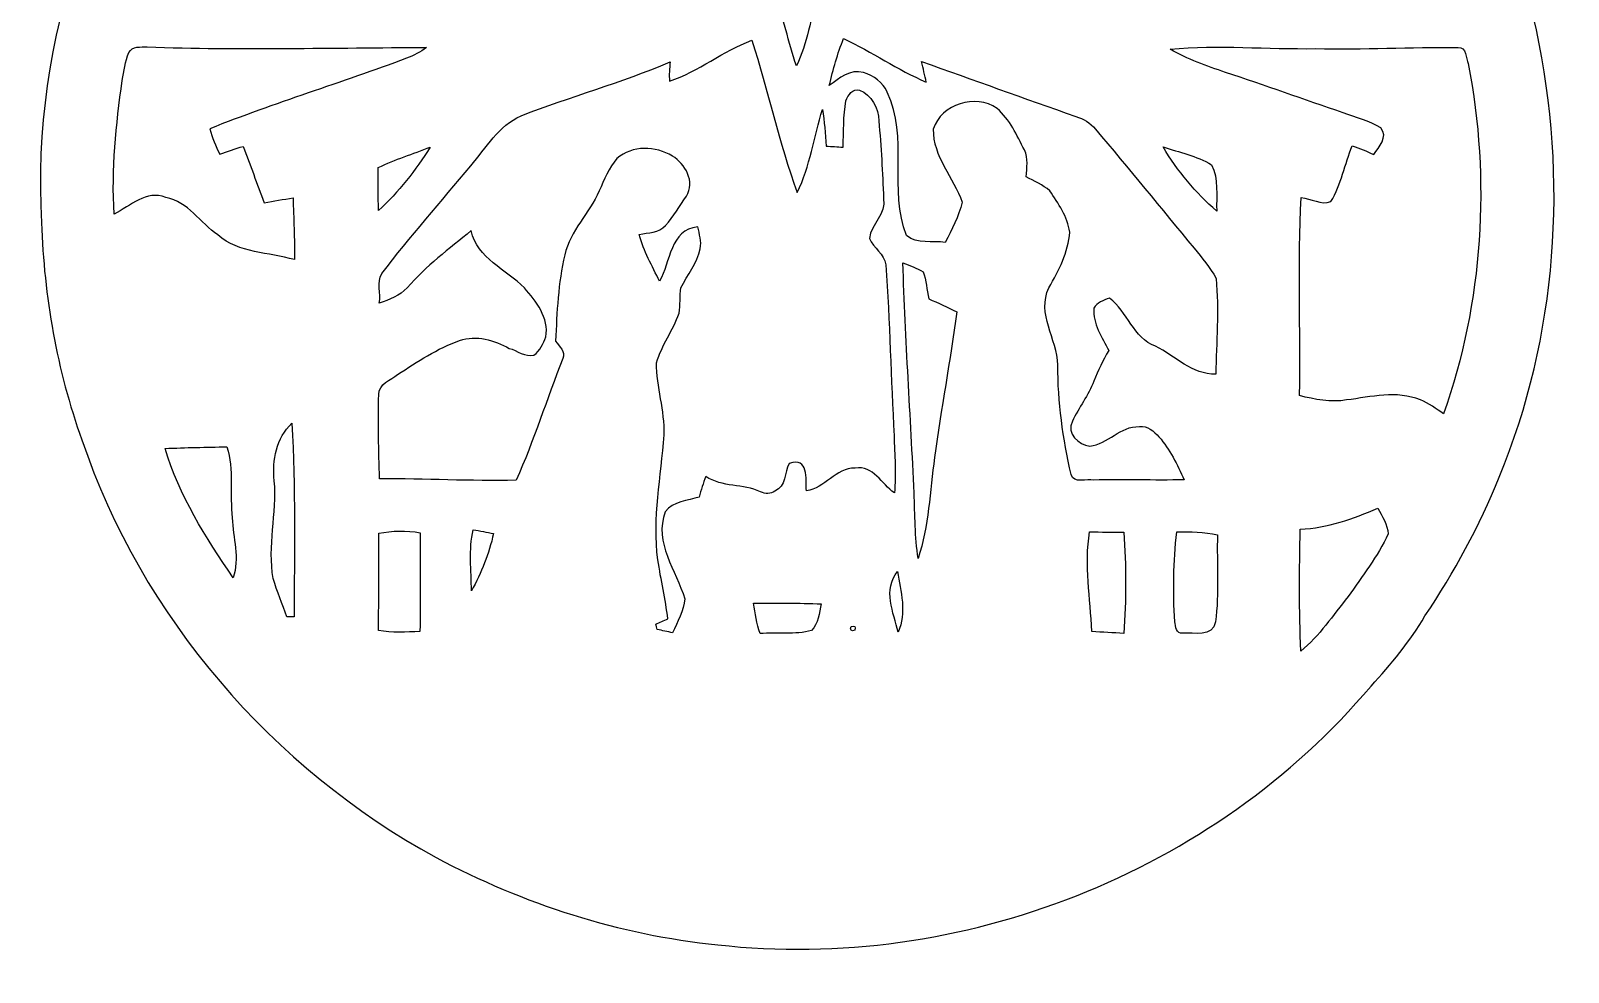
# Model space of a CAD drawing. Header units: centimetres. Extents: x -15.5 to 12.2, y -16.5 to 16.7.
# Drawn here: x -11.83 to 11.84, y -16.53 to -2.04 of the extents above; entities that cross this region are included whole.
import ezdxf

# ---------------------------------------------------------------- set-up
doc = ezdxf.new("R2010")
doc.units = ezdxf.units.CM
doc.header["$MEASUREMENT"] = 0
doc.layers.add('Layer 1', color=7, linetype='Continuous')

msp = doc.modelspace()

# ---------------------------------------------------------------- linework, layer by layer
at = {"layer": 'Layer 1', "color": 251}
for points, knots in [([(-9.51301, 14.02644), (-9.20997, 14.57713), (-8.5665, 14.94472), (-7.9308, 14.82266), (-7.9308, 14.82266), (-6.75993, 14.63428), (-5.65785, 14.11852), (-4.693, 13.43872), (-4.693, 13.43872), (-4.2097, 13.10711), (-3.81141, 12.67354), (-3.3595, 12.30383), (-3.3595, 12.30383), (-2.76613, 11.81135), (-2.10785, 11.39472), (-1.39559, 11.09627), (-1.39559, 11.09627), (-1.26718, 11.19928), (-1.15323, 11.33934), (-0.98813, 11.38555), (-0.98813, 11.38555), (-0.41451, 11.51467), (0.18591, 11.50937), (0.76553, 11.42224), (0.76553, 11.42224), (0.96943, 11.39754), (1.06856, 11.16683), (1.24919, 11.11179), (1.24919, 11.11179), (2.31528, 11.46316), (3.16759, 12.24245), (3.9938, 12.97481), (3.9938, 12.97481), (4.78296, 13.68107), (5.73123, 14.18272), (6.71618, 14.55667), (6.71618, 14.55667), (7.20302, 14.73129), (7.71878, 14.83536), (8.23701, 14.82866), (8.23701, 14.82866), (8.68856, 14.78315), (9.07239, 14.48647), (9.33203, 14.12981), (9.33203, 14.12981), (9.76665, 13.42108), (9.91552, 12.58923), (10.24537, 11.83393), (10.24537, 11.83393), (10.57839, 11.05711), (10.64754, 10.18328), (10.50819, 9.35426), (10.50819, 9.35426), (10.43481, 9.0103), (10.34097, 8.62965), (10.04958, 8.4014), (10.04958, 8.4014), (9.59414, 8.12165), (9.05404, 8.05145), (8.53017, 8.02534), (8.53017, 8.02534), (8.72913, 7.78898), (8.9916, 7.62388), (9.23008, 7.43267), (9.23008, 7.43267), (9.92505, 6.89857), (10.55511, 6.28685), (11.22997, 5.72805), (11.22997, 5.72805), (11.23209, 5.69877), (11.23703, 5.64056), (11.2395, 5.61128), (11.2395, 5.61128), (10.24431, 5.46911), (9.23854, 5.42325), (8.24089, 5.30154), (8.24089, 5.30154), (8.13541, 4.87327), (8.02464, 4.44359), (7.96607, 4.00614), (7.96607, 4.00614), (8.06309, 3.77543), (8.28428, 3.62338), (8.4515, 3.44205), (8.4515, 3.44205), (9.88554, 1.92476), (10.90154, 0.01588), (11.3538, -2.02248), (11.3538, -2.02248), (11.84451, -4.30706), (11.67977, -6.74511), (10.77912, -8.90905), (10.77912, -8.90905), (10.47891, -9.65976), (10.08592, -10.37167), (9.63789, -11.04406), (9.63789, -11.04406), (9.40788, -11.4367), (9.11684, -11.79054), (8.8071, -12.12286), (8.8071, -12.12286), (6.38492, -15.00011), (2.48144, -16.5287), (-1.25236, -16.10642), (-1.25236, -16.10642), (-2.77072, -15.95402), (-4.24639, -15.47742), (-5.59188, -14.76269), (-5.59188, -14.76269), (-8.11318, -13.38545), (-10.12402, -11.06205), (-11.04618, -8.33296), (-11.04618, -8.33296), (-11.43247, -7.26228), (-11.62791, -6.1274), (-11.66813, -4.99145), (-11.66813, -4.99145), (-11.83323, -2.16958), (-10.83275, 0.66463), (-9.05686, 2.84762), (-9.05686, 2.84762), (-8.81168, 3.16442), (-8.52417, 3.44417), (-8.24265, 3.7278), (-8.24265, 3.7278), (-8.14846, 3.82482), (-8.02746, 3.94018), (-8.08284, 4.09504), (-8.08284, 4.09504), (-8.13329, 4.49862), (-8.22254, 4.89656), (-8.32379, 5.29026), (-8.32379, 5.29026), (-9.00571, 5.36152), (-9.68834, 5.42255), (-10.37026, 5.49487), (-10.37026, 5.49487), (-10.69658, 5.52591), (-11.03277, 5.52379), (-11.34674, 5.63069), (-11.34674, 5.63069), (-11.31041, 5.68854), (-11.27689, 5.74887), (-11.22927, 5.79861), (-11.22927, 5.79861), (-10.86838, 6.16832), (-10.45492, 6.48053), (-10.07463, 6.82907), (-10.07463, 6.82907), (-9.60826, 7.25029), (-9.08015, 7.59813), (-8.62048, 8.0264), (-8.62048, 8.0264), (-9.18528, 8.09061), (-9.84744, 8.0899), (-10.27113, 8.53264), (-10.27113, 8.53264), (-10.65248, 9.06533), (-10.67788, 9.75889), (-10.66624, 10.38825), (-10.66624, 10.38825), (-10.66024, 11.01584), (-10.44187, 11.61239), (-10.21292, 12.18812), (-10.21292, 12.18812), (-9.97091, 12.79701), (-9.83368, 13.45001), (-9.51301, 14.02644), (-9.51301, 14.02644), (-9.51301, 14.02644), (-9.51301, 14.02644), (-9.51301, 14.02644)], [0, 0, 0, 0, 0.02272727, 0.02272727, 0.02272727, 0.02272727, 0.04545455, 0.04545455, 0.04545455, 0.04545455, 0.06818182, 0.06818182, 0.06818182, 0.06818182, 0.09090909, 0.09090909, 0.09090909, 0.09090909, 0.11363636, 0.11363636, 0.11363636, 0.11363636, 0.13636364, 0.13636364, 0.13636364, 0.13636364, 0.15909091, 0.15909091, 0.15909091, 0.15909091, 0.18181818, 0.18181818, 0.18181818, 0.18181818, 0.20454545, 0.20454545, 0.20454545, 0.20454545, 0.22727273, 0.22727273, 0.22727273, 0.22727273, 0.25, 0.25, 0.25, 0.25, 0.27272727, 0.27272727, 0.27272727, 0.27272727, 0.29545455, 0.29545455, 0.29545455, 0.29545455, 0.31818182, 0.31818182, 0.31818182, 0.31818182, 0.34090909, 0.34090909, 0.34090909, 0.34090909, 0.36363636, 0.36363636, 0.36363636, 0.36363636, 0.38636364, 0.38636364, 0.38636364, 0.38636364, 0.40909091, 0.40909091, 0.40909091, 0.40909091, 0.43181818, 0.43181818, 0.43181818, 0.43181818, 0.45454545, 0.45454545, 0.45454545, 0.45454545, 0.47727273, 0.47727273, 0.47727273, 0.47727273, 0.5, 0.5, 0.5, 0.5, 0.52272727, 0.52272727, 0.52272727, 0.52272727, 0.54545455, 0.54545455, 0.54545455, 0.54545455, 0.56818182, 0.56818182, 0.56818182, 0.56818182, 0.59090909, 0.59090909, 0.59090909, 0.59090909, 0.61363636, 0.61363636, 0.61363636, 0.61363636, 0.63636364, 0.63636364, 0.63636364, 0.63636364, 0.65909091, 0.65909091, 0.65909091, 0.65909091, 0.68181818, 0.68181818, 0.68181818, 0.68181818, 0.70454545, 0.70454545, 0.70454545, 0.70454545, 0.72727273, 0.72727273, 0.72727273, 0.72727273, 0.75, 0.75, 0.75, 0.75, 0.77272727, 0.77272727, 0.77272727, 0.77272727, 0.79545455, 0.79545455, 0.79545455, 0.79545455, 0.81818182, 0.81818182, 0.81818182, 0.81818182, 0.84090909, 0.84090909, 0.84090909, 0.84090909, 0.86363636, 0.86363636, 0.86363636, 0.86363636, 0.88636364, 0.88636364, 0.88636364, 0.88636364, 0.90909091, 0.90909091, 0.90909091, 0.90909091, 0.93181818, 0.93181818, 0.93181818, 0.93181818, 0.95454545, 0.95454545, 0.95454545, 0.95454545, 1, 1, 1, 1]), ([(-0.05786, 0.88336), (-0.15946, 0.52705), (-0.25471, 0.16898), (-0.37394, -0.18203), (-0.37394, -0.18203), (-0.56868, -0.1076), (-0.74824, -0.00035), (-0.94368, 0.07091), (-0.94368, 0.07091), (-0.87242, -0.12876), (-0.76941, -0.31538), (-0.70026, -0.51611), (-0.70026, -0.51611), (-1.04775, -0.63712), (-1.40617, -0.72108), (-1.76001, -0.8195), (-1.76001, -0.8195), (-1.41464, -0.99766), (-1.01353, -1.02553), (-0.67204, -1.21003), (-0.67204, -1.21003), (-0.76024, -1.38748), (-0.86289, -1.55822), (-0.93839, -1.74202), (-0.93839, -1.74202), (-0.75318, -1.66758), (-0.58173, -1.56492), (-0.40181, -1.4792), (-0.40181, -1.4792), (-0.23001, -1.82668), (-0.1711, -2.21368), (-0.04057, -2.57598), (-0.04057, -2.57598), (0.12735, -2.22779), (0.17251, -1.83727), (0.30233, -1.47496), (0.30233, -1.47496), (0.502, -1.55363), (0.68086, -1.67499), (0.87771, -1.76107), (0.87771, -1.76107), (0.80751, -1.55681), (0.69638, -1.37019), (0.60431, -1.17581), (0.60431, -1.17581), (0.94862, -1.02729), (1.34303, -1.00154), (1.66229, -0.79622), (1.66229, -0.79622), (1.30634, -0.69533), (0.94439, -0.61101), (0.59761, -0.48048), (0.59761, -0.48048), (0.67451, -0.29598), (0.77717, -0.12347), (0.84279, 0.06562), (0.84279, 0.06562), (0.66287, -0.01411), (0.49107, -0.11077), (0.30692, -0.18062), (0.30692, -0.18062), (0.17568, 0.1711), (0.1076, 0.54434), (-0.05786, 0.88336), (-0.05786, 0.88336), (-0.05786, 0.88336), (-0.05786, 0.88336), (-0.05786, 0.88336)], [0, 0, 0, 0, 0.05555556, 0.05555556, 0.05555556, 0.05555556, 0.11111111, 0.11111111, 0.11111111, 0.11111111, 0.16666667, 0.16666667, 0.16666667, 0.16666667, 0.22222222, 0.22222222, 0.22222222, 0.22222222, 0.27777778, 0.27777778, 0.27777778, 0.27777778, 0.33333333, 0.33333333, 0.33333333, 0.33333333, 0.38888889, 0.38888889, 0.38888889, 0.38888889, 0.44444444, 0.44444444, 0.44444444, 0.44444444, 0.5, 0.5, 0.5, 0.5, 0.55555556, 0.55555556, 0.55555556, 0.55555556, 0.61111111, 0.61111111, 0.61111111, 0.61111111, 0.66666667, 0.66666667, 0.66666667, 0.66666667, 0.72222222, 0.72222222, 0.72222222, 0.72222222, 0.77777778, 0.77777778, 0.77777778, 0.77777778, 0.83333333, 0.83333333, 0.83333333, 0.83333333, 0.88888889, 0.88888889, 0.88888889, 0.88888889, 1, 1, 1, 1]), ([(-10.32193, -2.37278), (-10.37555, -2.50966), (-10.40024, -2.65783), (-10.42494, -2.80282), (-10.42494, -2.80282), (-10.51807, -3.48333), (-10.59533, -4.17054), (-10.54664, -4.85846), (-10.54664, -4.85846), (-10.30005, -4.73357), (-10.05311, -4.48451), (-9.7536, -4.60269), (-9.7536, -4.60269), (-9.41141, -4.66725), (-9.22196, -4.99357), (-8.9535, -5.18019), (-8.9535, -5.18019), (-8.62365, -5.46453), (-8.16998, -5.44513), (-7.77169, -5.56013), (-7.77169, -5.56013), (-7.76993, -5.24263), (-7.78369, -4.92478), (-7.79357, -4.60798), (-7.79357, -4.60798), (-7.94244, -4.63197), (-8.09061, -4.6609), (-8.23948, -4.68312), (-8.23948, -4.68312), (-8.35237, -4.39632), (-8.44515, -4.1021), (-8.56333, -3.81776), (-8.56333, -3.81776), (-8.68398, -3.85269), (-8.80322, -3.8929), (-8.92069, -3.93735), (-8.92069, -3.93735), (-8.98807, -3.81388), (-9.03958, -3.68159), (-9.07591, -3.54577), (-9.07591, -3.54577), (-8.07861, -3.14819), (-7.05026, -2.83563), (-6.04449, -2.46098), (-6.04449, -2.46098), (-5.93549, -2.42041), (-5.83142, -2.36608), (-5.73828, -2.29588), (-5.73828, -2.29588), (-7.17268, -2.29411), (-8.60778, -2.33998), (-10.04147, -2.28635), (-10.04147, -2.28635), (-10.13813, -2.28776), (-10.26866, -2.27013), (-10.32193, -2.37278), (-10.32193, -2.37278), (-10.32193, -2.37278), (-10.32193, -2.37278), (-10.32193, -2.37278)], [0, 0, 0, 0, 0.0625, 0.0625, 0.0625, 0.0625, 0.125, 0.125, 0.125, 0.125, 0.1875, 0.1875, 0.1875, 0.1875, 0.25, 0.25, 0.25, 0.25, 0.3125, 0.3125, 0.3125, 0.3125, 0.375, 0.375, 0.375, 0.375, 0.4375, 0.4375, 0.4375, 0.4375, 0.5, 0.5, 0.5, 0.5, 0.5625, 0.5625, 0.5625, 0.5625, 0.625, 0.625, 0.625, 0.625, 0.6875, 0.6875, 0.6875, 0.6875, 0.75, 0.75, 0.75, 0.75, 0.8125, 0.8125, 0.8125, 0.8125, 0.875, 0.875, 0.875, 0.875, 1, 1, 1, 1]), ([(-1.99566, -2.81517), (-2.00731, -2.71533), (-1.9939, -2.61549), (-1.9879, -2.51601), (-1.9879, -2.51601), (-2.7372, -2.83386), (-3.52284, -3.05435), (-4.28272, -3.34398), (-4.28272, -3.34398), (-4.62527, -3.50097), (-4.82141, -3.83963), (-5.05742, -4.11551), (-5.05742, -4.11551), (-5.51356, -4.66937), (-5.99158, -5.20559), (-6.42832, -5.77497), (-6.42832, -5.77497), (-6.50311, -5.91114), (-6.44031, -6.08259), (-6.46536, -6.23041), (-6.46536, -6.23041), (-6.3119, -6.17396), (-6.1528, -6.11329), (-6.03462, -5.99581), (-6.03462, -5.99581), (-5.74781, -5.65856), (-5.39009, -5.39397), (-5.05037, -5.11351), (-5.05037, -5.11351), (-4.96076, -5.54673), (-4.50991, -5.70794), (-4.23192, -5.99616), (-4.23192, -5.99616), (-4.04883, -6.19831), (-3.84986, -6.4576), (-3.90066, -6.74934), (-3.90066, -6.74934), (-3.94018, -6.85236), (-3.98851, -6.96701), (-4.08623, -7.02804), (-4.08623, -7.02804), (-4.21711, -7.0672), (-4.34305, -6.95643), (-4.46405, -6.92538), (-4.46405, -6.92538), (-4.69512, -6.80367), (-4.97099, -6.71124), (-5.22852, -6.80685), (-5.22852, -6.80685), (-5.57495, -6.92256), (-5.87622, -7.13599), (-6.18455, -7.32578), (-6.18455, -7.32578), (-6.28756, -7.41539), (-6.47559, -7.47219), (-6.47383, -7.63552), (-6.47383, -7.63552), (-6.48899, -8.06732), (-6.47347, -8.49947), (-6.46183, -8.93163), (-6.46183, -8.93163), (-5.76051, -8.92881), (-5.05883, -8.97361), (-4.35786, -8.95421), (-4.35786, -8.95421), (-4.08305, -8.34425), (-3.88726, -7.70431), (-3.64031, -7.08342), (-3.64031, -7.08342), (-3.58634, -6.97618), (-3.69711, -6.89257), (-3.75109, -6.8132), (-3.75109, -6.8132), (-3.72957, -6.36905), (-3.71263, -5.92067), (-3.60927, -5.4864), (-3.60927, -5.4864), (-3.52848, -5.10999), (-3.2258, -4.84858), (-3.08151, -4.50215), (-3.08151, -4.50215), (-2.99755, -4.33211), (-2.93158, -4.1469), (-2.80494, -4.00297), (-2.80494, -4.00297), (-2.57034, -3.79554), (-2.21015, -3.81106), (-1.95227, -3.96522), (-1.95227, -3.96522), (-1.75472, -4.08799), (-1.59632, -4.35998), (-1.73461, -4.58364), (-1.73461, -4.58364), (-1.84397, -4.73251), (-1.92969, -4.89973), (-2.05775, -5.03414), (-2.05775, -5.03414), (-2.15618, -5.15126), (-2.32692, -5.13962), (-2.46133, -5.1749), (-2.46133, -5.1749), (-2.39642, -5.4289), (-2.26201, -5.6575), (-2.14983, -5.8928), (-2.14983, -5.8928), (-1.9812, -5.60282), (-1.98967, -5.08952), (-1.55928, -5.05707), (-1.55928, -5.05707), (-1.53776, -5.16643), (-1.49895, -5.27897), (-1.52365, -5.3915), (-1.52365, -5.3915), (-1.57198, -5.61411), (-1.71803, -5.79579), (-1.81928, -5.9944), (-1.81928, -5.9944), (-1.84961, -6.12211), (-1.81998, -6.25757), (-1.84926, -6.38598), (-1.84926, -6.38598), (-1.94098, -6.64951), (-2.11949, -6.8774), (-2.19498, -7.14622), (-2.19498, -7.14622), (-2.19957, -7.52016), (-2.06481, -7.88353), (-2.07927, -8.25888), (-2.07927, -8.25888), (-2.12372, -8.89917), (-2.26307, -9.53876), (-2.17558, -10.18258), (-2.17558, -10.18258), (-2.13043, -10.48597), (-2.05811, -10.78477), (-2.02177, -11.08992), (-2.02177, -11.08992), (-2.08386, -11.11638), (-2.14595, -11.14249), (-2.20768, -11.16965), (-2.20768, -11.16965), (-2.20239, -11.19011), (-2.19181, -11.23103), (-2.18652, -11.25185), (-2.18652, -11.25185), (-2.10749, -11.26878), (-2.02777, -11.28642), (-1.94804, -11.30547), (-1.94804, -11.30547), (-1.87643, -11.13472), (-1.77871, -10.9661), (-1.75966, -10.78018), (-1.75966, -10.78018), (-1.89689, -10.34486), (-2.23979, -9.91905), (-2.06269, -9.44033), (-2.06269, -9.44033), (-1.94028, -9.27947), (-1.71768, -9.26959), (-1.53952, -9.21526), (-1.53952, -9.21526), (-1.51165, -9.10696), (-1.47743, -9.00077), (-1.43757, -8.8967), (-1.43757, -8.8967), (-1.18392, -9.06921), (-0.8636, -9.00853), (-0.59302, -9.13342), (-0.59302, -9.13342), (-0.52176, -9.16869), (-0.43956, -9.16764), (-0.37253, -9.12213), (-0.37253, -9.12213), (-0.19861, -9.05439), (-0.23178, -8.83603), (-0.15134, -8.69738), (-0.15134, -8.69738), (0.15522, -8.59155), (0.09701, -8.94009), (0.11148, -9.11789), (0.11148, -9.11789), (0.39723, -9.08226), (0.56374, -8.76653), (0.86289, -8.76759), (0.86289, -8.76759), (1.14794, -8.72314), (1.26824, -9.01453), (1.46614, -9.15176), (1.46614, -9.15176), (1.49931, -8.86001), (1.46932, -8.56474), (1.46191, -8.27264), (1.46191, -8.27264), (1.41817, -7.39528), (1.39277, -6.51722), (1.33667, -5.64092), (1.33667, -5.64092), (1.31551, -5.47123), (1.14406, -5.38304), (1.08162, -5.23346), (1.08162, -5.23346), (1.11231, -5.01297), (1.33879, -4.85704), (1.30034, -4.61998), (1.30034, -4.61998), (1.28623, -4.22134), (1.26189, -3.82235), (1.22731, -3.42512), (1.22731, -3.42512), (1.22026, -3.23109), (1.11795, -3.02295), (0.92957, -2.95028), (0.92957, -2.95028), (0.82268, -2.91888), (0.75424, -3.03142), (0.72002, -3.11432), (0.72002, -3.11432), (0.67769, -3.34927), (0.68827, -3.59128), (0.67733, -3.83011), (0.67733, -3.83011), (0.5902, -3.82341), (0.50341, -3.81741), (0.41734, -3.81176), (0.41734, -3.81176), (0.39723, -3.62338), (0.3937, -3.43323), (0.36054, -3.24661), (0.36054, -3.24661), (0.22472, -3.67065), (0.16969, -4.12115), (-0.02787, -4.52508), (-0.02787, -4.52508), (-0.31327, -3.76096), (-0.47449, -2.95734), (-0.72849, -2.18299), (-0.72849, -2.18299), (-1.17299, -2.34844), (-1.54834, -2.65994), (-1.99566, -2.81517), (-1.99566, -2.81517), (-1.99566, -2.81517), (-1.99566, -2.81517), (-1.99566, -2.81517)], [0, 0, 0, 0, 0.01612903, 0.01612903, 0.01612903, 0.01612903, 0.03225806, 0.03225806, 0.03225806, 0.03225806, 0.0483871, 0.0483871, 0.0483871, 0.0483871, 0.06451613, 0.06451613, 0.06451613, 0.06451613, 0.08064516, 0.08064516, 0.08064516, 0.08064516, 0.09677419, 0.09677419, 0.09677419, 0.09677419, 0.11290323, 0.11290323, 0.11290323, 0.11290323, 0.12903226, 0.12903226, 0.12903226, 0.12903226, 0.14516129, 0.14516129, 0.14516129, 0.14516129, 0.16129032, 0.16129032, 0.16129032, 0.16129032, 0.17741935, 0.17741935, 0.17741935, 0.17741935, 0.19354839, 0.19354839, 0.19354839, 0.19354839, 0.20967742, 0.20967742, 0.20967742, 0.20967742, 0.22580645, 0.22580645, 0.22580645, 0.22580645, 0.24193548, 0.24193548, 0.24193548, 0.24193548, 0.25806452, 0.25806452, 0.25806452, 0.25806452, 0.27419355, 0.27419355, 0.27419355, 0.27419355, 0.29032258, 0.29032258, 0.29032258, 0.29032258, 0.30645161, 0.30645161, 0.30645161, 0.30645161, 0.32258065, 0.32258065, 0.32258065, 0.32258065, 0.33870968, 0.33870968, 0.33870968, 0.33870968, 0.35483871, 0.35483871, 0.35483871, 0.35483871, 0.37096774, 0.37096774, 0.37096774, 0.37096774, 0.38709677, 0.38709677, 0.38709677, 0.38709677, 0.40322581, 0.40322581, 0.40322581, 0.40322581, 0.41935484, 0.41935484, 0.41935484, 0.41935484, 0.43548387, 0.43548387, 0.43548387, 0.43548387, 0.4516129, 0.4516129, 0.4516129, 0.4516129, 0.46774194, 0.46774194, 0.46774194, 0.46774194, 0.48387097, 0.48387097, 0.48387097, 0.48387097, 0.5, 0.5, 0.5, 0.5, 0.51612903, 0.51612903, 0.51612903, 0.51612903, 0.53225806, 0.53225806, 0.53225806, 0.53225806, 0.5483871, 0.5483871, 0.5483871, 0.5483871, 0.56451613, 0.56451613, 0.56451613, 0.56451613, 0.58064516, 0.58064516, 0.58064516, 0.58064516, 0.59677419, 0.59677419, 0.59677419, 0.59677419, 0.61290323, 0.61290323, 0.61290323, 0.61290323, 0.62903226, 0.62903226, 0.62903226, 0.62903226, 0.64516129, 0.64516129, 0.64516129, 0.64516129, 0.66129032, 0.66129032, 0.66129032, 0.66129032, 0.67741935, 0.67741935, 0.67741935, 0.67741935, 0.69354839, 0.69354839, 0.69354839, 0.69354839, 0.70967742, 0.70967742, 0.70967742, 0.70967742, 0.72580645, 0.72580645, 0.72580645, 0.72580645, 0.74193548, 0.74193548, 0.74193548, 0.74193548, 0.75806452, 0.75806452, 0.75806452, 0.75806452, 0.77419355, 0.77419355, 0.77419355, 0.77419355, 0.79032258, 0.79032258, 0.79032258, 0.79032258, 0.80645161, 0.80645161, 0.80645161, 0.80645161, 0.82258065, 0.82258065, 0.82258065, 0.82258065, 0.83870968, 0.83870968, 0.83870968, 0.83870968, 0.85483871, 0.85483871, 0.85483871, 0.85483871, 0.87096774, 0.87096774, 0.87096774, 0.87096774, 0.88709677, 0.88709677, 0.88709677, 0.88709677, 0.90322581, 0.90322581, 0.90322581, 0.90322581, 0.91935484, 0.91935484, 0.91935484, 0.91935484, 0.93548387, 0.93548387, 0.93548387, 0.93548387, 0.9516129, 0.9516129, 0.9516129, 0.9516129, 0.96774194, 0.96774194, 0.96774194, 0.96774194, 1, 1, 1, 1]), ([(0.68509, -2.15759), (0.58949, -2.39042), (0.52423, -2.63384), (0.46496, -2.87831), (0.46496, -2.87831), (0.61983, -2.77142), (0.78352, -2.62255), (0.99025, -2.67899), (0.99025, -2.67899), (1.14688, -2.72627), (1.29469, -2.82857), (1.35819, -2.98415), (1.35819, -2.98415), (1.69157, -3.67524), (1.37372, -4.4898), (1.65347, -5.18971), (1.65347, -5.18971), (1.8161, -5.33224), (2.0574, -5.25956), (2.25107, -5.2959), (2.25107, -5.2959), (2.35091, -5.09623), (2.45886, -4.8962), (2.50931, -4.67713), (2.50931, -4.67713), (2.3809, -4.29472), (2.05669, -3.97263), (2.06516, -3.55071), (2.06516, -3.55071), (2.18757, -3.16618), (2.72239, -2.99967), (3.04729, -3.23321), (3.04729, -3.23321), (3.2445, -3.40219), (3.35492, -3.64419), (3.46816, -3.87209), (3.46816, -3.87209), (3.53695, -3.99838), (3.50344, -4.14761), (3.49568, -4.28449), (3.49568, -4.28449), (3.61915, -4.35257), (3.75356, -4.40725), (3.8608, -4.50074), (3.8608, -4.50074), (3.98956, -4.69477), (4.13385, -4.90044), (4.16807, -5.13644), (4.16807, -5.13644), (4.1462, -5.44654), (3.99732, -5.72664), (3.84739, -5.99264), (3.84739, -5.99264), (3.65372, -6.39127), (3.97475, -6.78004), (3.98392, -7.18185), (3.98392, -7.18185), (3.9818, -7.74912), (4.06259, -8.31638), (4.18747, -8.86883), (4.18747, -8.86883), (4.22451, -9.017), (4.44041, -8.92281), (4.53143, -8.95421), (4.53143, -8.95421), (4.99639, -8.93516), (5.46241, -8.96197), (5.92772, -8.94856), (5.92772, -8.94856), (5.82542, -8.71467), (5.71112, -8.48078), (5.54179, -8.28781), (5.54179, -8.28781), (5.46453, -8.20314), (5.36363, -8.11459), (5.24051, -8.12976), (5.24051, -8.12976), (4.94665, -8.11918), (4.7558, -8.4014), (4.47534, -8.43068), (4.47534, -8.43068), (4.30671, -8.40881), (4.10774, -8.23277), (4.20864, -8.04792), (4.20864, -8.04792), (4.30706, -7.8359), (4.45488, -7.64928), (4.53919, -7.43056), (4.53919, -7.43056), (4.60269, -7.26793), (4.67854, -7.11059), (4.76744, -6.96031), (4.76744, -6.96031), (4.66302, -6.75499), (4.52191, -6.54897), (4.53707, -6.30696), (4.53707, -6.30696), (4.59105, -6.22512), (4.68524, -6.17855), (4.77802, -6.15491), (4.77802, -6.15491), (5.05883, -6.35529), (5.1435, -6.76698), (5.48746, -6.89328), (5.48746, -6.89328), (5.79649, -7.04215), (6.04873, -7.33072), (6.41703, -7.32226), (6.41703, -7.32226), (6.42479, -6.83119), (6.46642, -6.33906), (6.42126, -5.8487), (6.42126, -5.8487), (6.32813, -5.67972), (6.20501, -5.53085), (6.08295, -5.38304), (6.08295, -5.38304), (5.57424, -4.77414), (5.07929, -4.15361), (4.56177, -3.55212), (4.56177, -3.55212), (4.48627, -3.45369), (4.37691, -3.39266), (4.26085, -3.35527), (4.26085, -3.35527), (3.46745, -3.07763), (2.67758, -2.79118), (1.8856, -2.51072), (1.8856, -2.51072), (1.90994, -2.61655), (1.9364, -2.72203), (1.95862, -2.82857), (1.95862, -2.82857), (1.5173, -2.63842), (1.11972, -2.36185), (0.68509, -2.15759), (0.68509, -2.15759), (0.68509, -2.15759), (0.68509, -2.15759), (0.68509, -2.15759)], [0, 0, 0, 0, 0.02777778, 0.02777778, 0.02777778, 0.02777778, 0.05555556, 0.05555556, 0.05555556, 0.05555556, 0.08333333, 0.08333333, 0.08333333, 0.08333333, 0.11111111, 0.11111111, 0.11111111, 0.11111111, 0.13888889, 0.13888889, 0.13888889, 0.13888889, 0.16666667, 0.16666667, 0.16666667, 0.16666667, 0.19444444, 0.19444444, 0.19444444, 0.19444444, 0.22222222, 0.22222222, 0.22222222, 0.22222222, 0.25, 0.25, 0.25, 0.25, 0.27777778, 0.27777778, 0.27777778, 0.27777778, 0.30555556, 0.30555556, 0.30555556, 0.30555556, 0.33333333, 0.33333333, 0.33333333, 0.33333333, 0.36111111, 0.36111111, 0.36111111, 0.36111111, 0.38888889, 0.38888889, 0.38888889, 0.38888889, 0.41666667, 0.41666667, 0.41666667, 0.41666667, 0.44444444, 0.44444444, 0.44444444, 0.44444444, 0.47222222, 0.47222222, 0.47222222, 0.47222222, 0.5, 0.5, 0.5, 0.5, 0.52777778, 0.52777778, 0.52777778, 0.52777778, 0.55555556, 0.55555556, 0.55555556, 0.55555556, 0.58333333, 0.58333333, 0.58333333, 0.58333333, 0.61111111, 0.61111111, 0.61111111, 0.61111111, 0.63888889, 0.63888889, 0.63888889, 0.63888889, 0.66666667, 0.66666667, 0.66666667, 0.66666667, 0.69444444, 0.69444444, 0.69444444, 0.69444444, 0.72222222, 0.72222222, 0.72222222, 0.72222222, 0.75, 0.75, 0.75, 0.75, 0.77777778, 0.77777778, 0.77777778, 0.77777778, 0.80555556, 0.80555556, 0.80555556, 0.80555556, 0.83333333, 0.83333333, 0.83333333, 0.83333333, 0.86111111, 0.86111111, 0.86111111, 0.86111111, 0.88888889, 0.88888889, 0.88888889, 0.88888889, 0.91666667, 0.91666667, 0.91666667, 0.91666667, 0.94444444, 0.94444444, 0.94444444, 0.94444444, 1, 1, 1, 1]), ([(5.71324, -2.32057), (5.98029, -2.47721), (6.27345, -2.57916), (6.56625, -2.67723), (6.56625, -2.67723), (7.17338, -2.87514), (7.77169, -3.0988), (8.37812, -3.29918), (8.37812, -3.29918), (8.57179, -3.37573), (8.78029, -3.42265), (8.95879, -3.53272), (8.95879, -3.53272), (9.07838, -3.67206), (8.92457, -3.82482), (8.85014, -3.94264), (8.85014, -3.94264), (8.74148, -3.89184), (8.63141, -3.84493), (8.51852, -3.80647), (8.51852, -3.80647), (8.40458, -4.09011), (8.34672, -4.40231), (8.19079, -4.66654), (8.19079, -4.66654), (8.03981, -4.72757), (7.88, -4.61433), (7.73077, -4.60446), (7.73077, -4.60446), (7.67468, -5.61869), (7.72583, -6.63646), (7.70608, -7.6521), (7.70608, -7.6521), (7.94173, -7.71384), (8.18797, -7.76217), (8.43209, -7.71948), (8.43209, -7.71948), (8.80674, -7.67397), (9.2015, -7.56814), (9.56663, -7.72019), (9.56663, -7.72019), (9.69927, -7.76676), (9.80899, -7.85777), (9.92505, -7.93432), (9.92505, -7.93432), (10.53183, -6.21171), (10.65001, -4.33176), (10.30534, -2.54071), (10.30534, -2.54071), (10.26971, -2.47015), (10.27853, -2.2793), (10.14801, -2.29376), (10.14801, -2.29376), (9.41705, -2.28847), (8.68609, -2.32657), (7.95514, -2.31175), (7.95514, -2.31175), (7.20796, -2.32304), (6.4583, -2.25072), (5.71324, -2.32057), (5.71324, -2.32057), (5.71324, -2.32057), (5.71324, -2.32057), (5.71324, -2.32057)], [0, 0, 0, 0, 0.05882353, 0.05882353, 0.05882353, 0.05882353, 0.11764706, 0.11764706, 0.11764706, 0.11764706, 0.17647059, 0.17647059, 0.17647059, 0.17647059, 0.23529412, 0.23529412, 0.23529412, 0.23529412, 0.29411765, 0.29411765, 0.29411765, 0.29411765, 0.35294118, 0.35294118, 0.35294118, 0.35294118, 0.41176471, 0.41176471, 0.41176471, 0.41176471, 0.47058824, 0.47058824, 0.47058824, 0.47058824, 0.52941176, 0.52941176, 0.52941176, 0.52941176, 0.58823529, 0.58823529, 0.58823529, 0.58823529, 0.64705882, 0.64705882, 0.64705882, 0.64705882, 0.70588235, 0.70588235, 0.70588235, 0.70588235, 0.76470588, 0.76470588, 0.76470588, 0.76470588, 0.82352941, 0.82352941, 0.82352941, 0.82352941, 0.88235294, 0.88235294, 0.88235294, 0.88235294, 1, 1, 1, 1]), ([(-6.48053, -4.14196), (-6.4837, -4.36316), (-6.48899, -4.5847), (-6.47629, -4.80589), (-6.47629, -4.80589), (-6.16726, -4.51873), (-5.90409, -4.18289), (-5.67972, -3.82658), (-5.67972, -3.82658), (-5.94607, -3.93312), (-6.22124, -4.01849), (-6.48053, -4.14196), (-6.48053, -4.14196), (-6.48053, -4.14196), (-6.48053, -4.14196), (-6.48053, -4.14196)], [0, 0, 0, 0, 0.2, 0.2, 0.2, 0.2, 0.4, 0.4, 0.4, 0.4, 0.6, 0.6, 0.6, 0.6, 1, 1, 1, 1]), ([(5.60387, -3.82517), (5.82683, -4.19241), (6.10764, -4.53037), (6.43043, -4.81365), (6.43043, -4.81365), (6.42197, -4.57482), (6.4643, -4.31835), (6.35071, -4.09857), (6.35071, -4.09857), (6.12069, -3.96416), (5.8547, -3.90772), (5.60387, -3.82517), (5.60387, -3.82517), (5.60387, -3.82517), (5.60387, -3.82517), (5.60387, -3.82517)], [0, 0, 0, 0, 0.2, 0.2, 0.2, 0.2, 0.4, 0.4, 0.4, 0.4, 0.6, 0.6, 0.6, 0.6, 1, 1, 1, 1]), ([(1.59773, -5.6067), (1.63266, -6.78921), (1.71803, -7.97066), (1.76989, -9.15317), (1.76989, -9.15317), (1.78259, -9.48866), (1.78259, -9.82698), (1.83127, -10.16035), (1.83127, -10.16035), (1.99849, -9.65906), (2.01401, -9.12566), (2.08562, -8.60637), (2.08562, -8.60637), (2.18546, -7.85707), (2.32974, -7.11412), (2.42746, -6.36446), (2.42746, -6.36446), (2.28635, -6.29214), (2.14066, -6.22935), (1.99708, -6.16232), (1.99708, -6.16232), (1.96568, -6.02403), (1.95968, -5.87798), (1.90994, -5.74569), (1.90994, -5.74569), (1.80975, -5.69066), (1.70321, -5.64974), (1.59773, -5.6067), (1.59773, -5.6067), (1.59773, -5.6067), (1.59773, -5.6067), (1.59773, -5.6067)], [0, 0, 0, 0, 0.11111111, 0.11111111, 0.11111111, 0.11111111, 0.22222222, 0.22222222, 0.22222222, 0.22222222, 0.33333333, 0.33333333, 0.33333333, 0.33333333, 0.44444444, 0.44444444, 0.44444444, 0.44444444, 0.55555556, 0.55555556, 0.55555556, 0.55555556, 0.66666667, 0.66666667, 0.66666667, 0.66666667, 0.77777778, 0.77777778, 0.77777778, 0.77777778, 1, 1, 1, 1]), ([(-8.08284, -8.96338), (-8.03839, -9.46714), (-8.18938, -9.96774), (-8.09978, -10.46939), (-8.09978, -10.46939), (-8.04051, -10.66976), (-7.95902, -10.86273), (-7.88811, -11.05958), (-7.88811, -11.05958), (-7.86095, -11.05958), (-7.80627, -11.05994), (-7.77875, -11.05994), (-7.77875, -11.05994), (-7.77311, -10.06651), (-7.75547, -9.07097), (-7.81156, -8.07932), (-7.81156, -8.07932), (-8.04898, -8.30368), (-8.11706, -8.64905), (-8.08284, -8.96338), (-8.08284, -8.96338), (-8.08284, -8.96338), (-8.08284, -8.96338), (-8.08284, -8.96338)], [0, 0, 0, 0, 0.14285714, 0.14285714, 0.14285714, 0.14285714, 0.28571429, 0.28571429, 0.28571429, 0.28571429, 0.42857143, 0.42857143, 0.42857143, 0.42857143, 0.57142857, 0.57142857, 0.57142857, 0.57142857, 0.71428571, 0.71428571, 0.71428571, 0.71428571, 1, 1, 1, 1]), ([(-9.76418, -8.46702), (-9.54864, -9.19057), (-9.1373, -9.83756), (-8.71573, -10.45739), (-8.71573, -10.45739), (-8.61307, -10.15965), (-8.7182, -9.83897), (-8.73054, -9.53523), (-8.73054, -9.53523), (-8.77182, -9.17222), (-8.70021, -8.7944), (-8.81309, -8.44127), (-8.81309, -8.44127), (-9.13024, -8.44656), (-9.44739, -8.4522), (-9.76418, -8.46702), (-9.76418, -8.46702), (-9.76418, -8.46702), (-9.76418, -8.46702), (-9.76418, -8.46702)], [0, 0, 0, 0, 0.16666667, 0.16666667, 0.16666667, 0.16666667, 0.33333333, 0.33333333, 0.33333333, 0.33333333, 0.5, 0.5, 0.5, 0.5, 0.66666667, 0.66666667, 0.66666667, 0.66666667, 1, 1, 1, 1]), ([(7.71666, -9.70915), (7.70255, -10.33498), (7.69867, -10.96186), (7.72724, -11.58769), (7.72724, -11.58769), (8.01158, -11.34816), (8.22396, -11.03665), (8.45291, -10.74702), (8.45291, -10.74702), (8.67304, -10.43517), (8.90693, -10.12754), (9.07309, -9.78253), (9.07309, -9.78253), (9.06392, -9.63401), (8.97502, -9.5123), (8.91399, -9.38354), (8.91399, -9.38354), (8.53299, -9.55005), (8.13647, -9.69151), (7.71666, -9.70915), (7.71666, -9.70915), (7.71666, -9.70915), (7.71666, -9.70915), (7.71666, -9.70915)], [0, 0, 0, 0, 0.14285714, 0.14285714, 0.14285714, 0.14285714, 0.28571429, 0.28571429, 0.28571429, 0.28571429, 0.42857143, 0.42857143, 0.42857143, 0.42857143, 0.57142857, 0.57142857, 0.57142857, 0.57142857, 0.71428571, 0.71428571, 0.71428571, 0.71428571, 1, 1, 1, 1]), ([(-6.47524, -9.77159), (-6.47347, -10.27007), (-6.47277, -10.76889), (-6.47806, -11.26807), (-6.47806, -11.26807), (-6.26745, -11.30829), (-6.05226, -11.29136), (-5.83883, -11.28395), (-5.83883, -11.28395), (-5.83777, -10.77701), (-5.83918, -10.27042), (-5.836, -9.76418), (-5.836, -9.76418), (-6.04732, -9.72749), (-6.26498, -9.72961), (-6.47524, -9.77159), (-6.47524, -9.77159), (-6.47524, -9.77159), (-6.47524, -9.77159), (-6.47524, -9.77159)], [0, 0, 0, 0, 0.16666667, 0.16666667, 0.16666667, 0.16666667, 0.33333333, 0.33333333, 0.33333333, 0.33333333, 0.5, 0.5, 0.5, 0.5, 0.66666667, 0.66666667, 0.66666667, 0.66666667, 1, 1, 1, 1]), ([(-5.01932, -9.71726), (-5.09235, -10.02489), (-5.04684, -10.34486), (-5.04649, -10.65777), (-5.04649, -10.65777), (-4.89056, -10.38331), (-4.77767, -10.08309), (-4.7057, -9.77618), (-4.7057, -9.77618), (-4.81048, -9.75572), (-4.91525, -9.73667), (-5.01932, -9.71726), (-5.01932, -9.71726), (-5.01932, -9.71726), (-5.01932, -9.71726), (-5.01932, -9.71726)], [0, 0, 0, 0, 0.2, 0.2, 0.2, 0.2, 0.4, 0.4, 0.4, 0.4, 0.6, 0.6, 0.6, 0.6, 1, 1, 1, 1]), ([(4.47287, -9.75078), (4.38856, -10.26054), (4.48416, -10.77242), (4.5085, -11.28219), (4.5085, -11.28219), (4.67254, -11.29771), (4.83588, -11.30194), (5.00133, -11.31217), (5.00133, -11.31217), (5.03661, -10.79359), (5.03731, -10.27289), (5.00098, -9.75501), (5.00098, -9.75501), (4.82494, -9.75501), (4.64785, -9.75148), (4.47287, -9.75078), (4.47287, -9.75078), (4.47287, -9.75078), (4.47287, -9.75078), (4.47287, -9.75078)], [0, 0, 0, 0, 0.16666667, 0.16666667, 0.16666667, 0.16666667, 0.33333333, 0.33333333, 0.33333333, 0.33333333, 0.5, 0.5, 0.5, 0.5, 0.66666667, 0.66666667, 0.66666667, 0.66666667, 1, 1, 1, 1]), ([(5.81589, -9.75148), (5.76368, -10.21009), (5.75557, -10.67329), (5.78485, -11.13402), (5.78485, -11.13402), (5.79614, -11.20457), (5.80919, -11.32628), (5.90797, -11.31041), (5.90797, -11.31041), (6.07342, -11.30018), (6.37575, -11.37285), (6.41103, -11.13614), (6.41103, -11.13614), (6.47136, -10.69305), (6.43008, -10.24149), (6.44278, -9.79558), (6.44278, -9.79558), (6.23641, -9.75395), (6.02544, -9.74266), (5.81589, -9.75148), (5.81589, -9.75148), (5.81589, -9.75148), (5.81589, -9.75148), (5.81589, -9.75148)], [0, 0, 0, 0, 0.14285714, 0.14285714, 0.14285714, 0.14285714, 0.28571429, 0.28571429, 0.28571429, 0.28571429, 0.42857143, 0.42857143, 0.42857143, 0.42857143, 0.57142857, 0.57142857, 0.57142857, 0.57142857, 0.71428571, 0.71428571, 0.71428571, 0.71428571, 1, 1, 1, 1]), ([(1.51589, -10.36179), (1.28658, -10.6299), (1.4538, -10.99855), (1.52435, -11.29453), (1.52435, -11.29453), (1.66017, -10.99926), (1.56457, -10.66377), (1.51589, -10.36179), (1.51589, -10.36179), (1.51589, -10.36179), (1.51589, -10.36179), (1.51589, -10.36179)], [0, 0, 0, 0, 0.25, 0.25, 0.25, 0.25, 0.5, 0.5, 0.5, 0.5, 1, 1, 1, 1]), ([(-0.7052, -10.84827), (-0.67733, -11.00526), (-0.65193, -11.16401), (-0.60149, -11.31605), (-0.60149, -11.31605), (-0.33937, -11.29771), (-0.06315, -11.33722), (0.19226, -11.26913), (0.19226, -11.26913), (0.29492, -11.16295), (0.30656, -10.99749), (0.34149, -10.85885), (0.34149, -10.85885), (-0.00706, -10.84474), (-0.35666, -10.84721), (-0.7052, -10.84827), (-0.7052, -10.84827), (-0.7052, -10.84827), (-0.7052, -10.84827), (-0.7052, -10.84827)], [0, 0, 0, 0, 0.16666667, 0.16666667, 0.16666667, 0.16666667, 0.33333333, 0.33333333, 0.33333333, 0.33333333, 0.5, 0.5, 0.5, 0.5, 0.66666667, 0.66666667, 0.66666667, 0.66666667, 1, 1, 1, 1]), ([(0.79975, -11.20669), (0.78105, -11.26384), (0.80081, -11.28324), (0.85831, -11.26525), (0.85831, -11.26525), (0.8763, -11.2074), (0.8569, -11.18799), (0.79975, -11.20669)], [0, 0, 0, 0, 0.33333333, 0.33333333, 0.33333333, 0.33333333, 1, 1, 1, 1])]:
    msp.add_open_spline(points, degree=3, knots=knots, dxfattribs=at)

doc.saveas('drawing.dxf')
